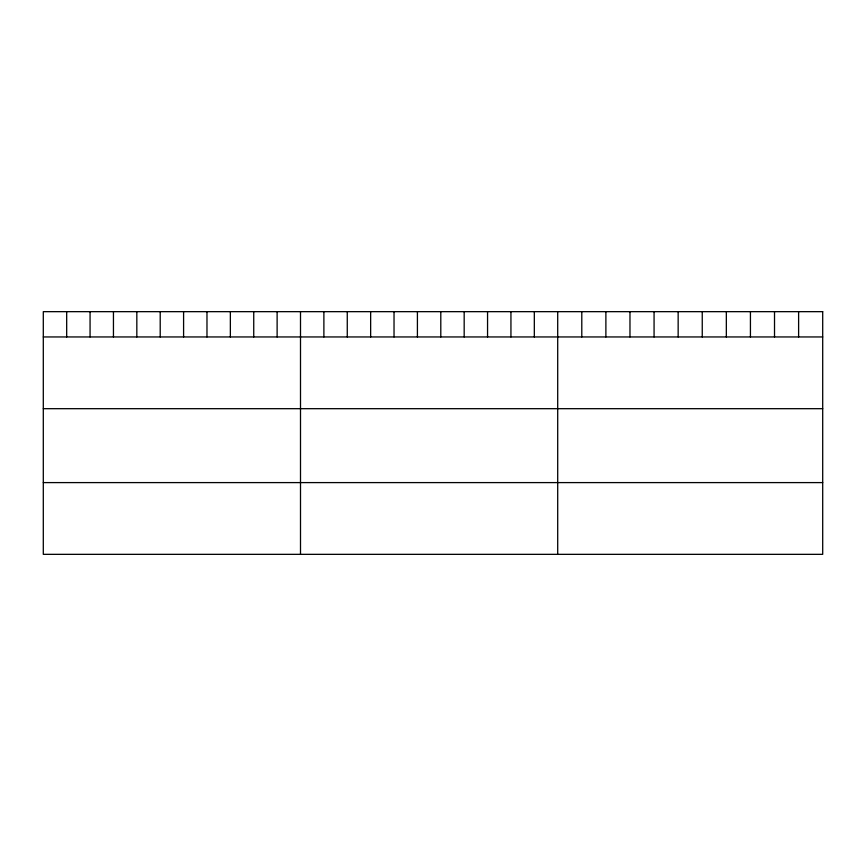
<?xml version="1.0" encoding="UTF-8"?>
<svg xmlns="http://www.w3.org/2000/svg" width="866" height="866" viewBox="0 0 866 866"><rect width="100%" height="100%" fill="white"/><g stroke="black" fill="none" stroke-linecap="round" stroke-linejoin="round"><path stroke-width="1.3" d="M43.3 336.95L822.7 336.95M43.3 408.687L822.7 408.687M43.3 482.6L822.7 482.6M798.614 311.663L798.614 336.95M774.518 311.663L774.518 336.95M750.432 311.663L750.432 336.95M726.336 311.663L726.336 336.95M702.25 311.663L702.25 336.95M678.154 311.663L678.154 336.95M654.068 311.663L654.068 336.95M629.972 311.663L629.972 336.95M605.886 311.663L605.886 336.95M581.79 311.663L581.79 336.95M557.704 311.663L557.704 554.337M534.322 311.663L534.322 336.95M510.94 311.663L510.94 336.95M487.558 311.663L487.558 336.95M464.176 311.663L464.176 336.95M440.794 311.663L440.794 336.95M417.412 311.663L417.412 336.95M394.03 311.663L394.03 336.95M370.648 311.663L370.648 336.95M347.266 311.663L347.266 336.95M323.884 311.663L323.884 336.95M300.502 311.663L300.502 554.337M277.12 311.663L277.12 336.95M253.738 311.663L253.738 336.95M230.356 311.663L230.356 336.95M206.974 311.663L206.974 336.95M183.592 311.663L183.592 336.95M160.21 311.663L160.21 336.95M136.828 311.663L136.828 336.95M113.446 311.663L113.446 336.95M90.064 311.663L90.064 336.95M66.682 311.663L66.682 336.95M822.7 311.663L43.3 311.663L43.3 554.337L822.7 554.337L822.7 311.663"/></g></svg>
